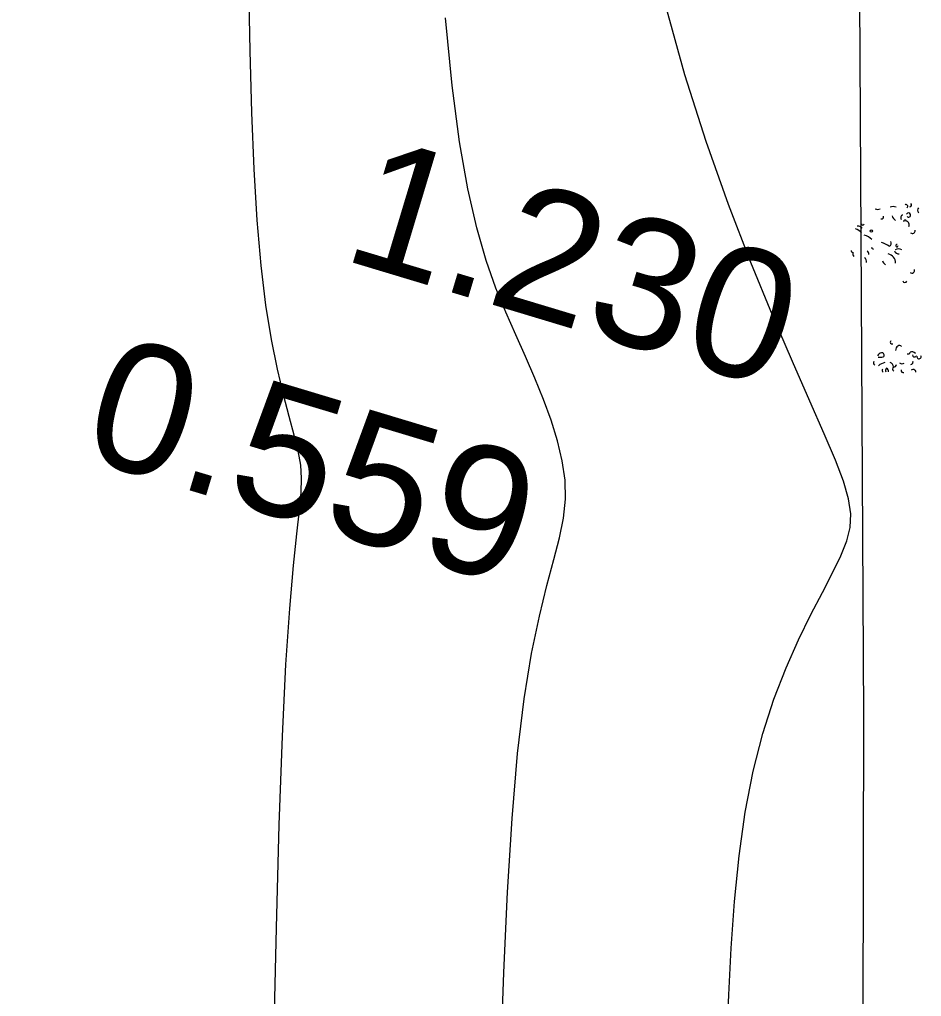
# Model space of a CAD drawing. Header units: millimetres. Extents: x -24439 to 198341, y -52871 to 149926.
# Drawn here: x 140921 to 145104, y 37031 to 41560 of the extents above; entities that cross this region are included whole.
import ezdxf

# ---------------------------------------------------------------- set-up
doc = ezdxf.new("R2010")
doc.units = ezdxf.units.MM
doc.linetypes.add('NET VAN', pattern=[1.06, 0.53, -0.53])
for name, color, linetype, lineweight in [('A-DETL-GENF-2', 9, 'NET VAN', 9), ('G-IMPT-1', 9, 'Continuous', 9), ('G-IMPT-6', 7, 'Continuous', 9)]:
    doc.layers.add(name, color=color, linetype=linetype, lineweight=lineweight)
doc.styles.add('Arial_1', font='arial_0.ttf', dxfattribs={"height": 600})

# ---------------------------------------------------------------- blocks, each defined once
blk = doc.blocks.new('NCV_TKCS_251209_TONG THE HIEN TRANG SAN DUONG - NCV_TKCS_HIEN TRANG_251209a_dwg_CX-1613001-TKCS_MB ĐỊNH VỊ CAO ĐỘ THIẾT KẾ')
at = {"layer": 'G-IMPT-1'}
blk.add_circle((-2094.9, 4568.9), 8.39, dxfattribs=at)
for centre, radius, start, end in [((-1893.8, 4828.4), 14, 328.73102, 137.5319), ((-1867.3, 4846.9), 13.4, 287.71796, 80.45495), ((-1770.8, 4835), 29.8, 155.996, 237.401), ((-1970.3, 4739.4), 61.4, 85.5566, 128.2978), ((-1888.6, 4739.7), 19.9, 113.929, 240.04401), ((-1855.9, 4771), 16.7, 244.10901, 174.00392), ((-2112.3, 4795.5), 54.6, 265.845, 307.55398), ((-2051.7, 4696.9), 17.3, 271.84198, 38.125), ((-1918.2, 4763.5), 66.8, 212.017, 251.40399), ((-1865.8, 4714.7), 11.7, 30.53603, 206.68601), ((-1856.1, 4691.9), 28.7, 350.40594, 89.20355), ((-2174.9, 4604.3), 10.6, 195.254, 15.25401), ((-1793.6, 4664.5), 22.9, 254.02499, 19.67), ((-2225.8, 4433.8), 117.8, 58.74695, 85.61485), ((-2192.8, 4540.3), 37.2, 52.69901, 116.4193), ((-1944, 4516.7), 25, 308.93199, 45.342), ((-2136.6, 4389.2), 134.2, 61.054, 90.87431), ((-1987.1, 4318.4), 188.3, 71.809, 91.9303), ((-1873.4, 4518), 9.08, 95.738, 22.332), ((-1848.3, 4506.9), 46.3, 226.862, 283.897), ((-1838, 4441.2), 58.8, 80.0621, 132.9468), ((-2190.6, 4380.6), 11.3, 182.61902, 299.26799), ((-2091.4, 4383.2), 31.6, 11.27895, 74.13796), ((-2049.1, 4433.5), 11, 2.479, 133.9177), ((-1912.9, 4367.3), 70.8, 15.07199, 94.9444), ((-1708, 4368.9), 22.1, 248.202, 36.049), ((-2138.5, 4379.7), 47.5, 190.91901, 231.009), ((-2093.1, 4323.8), 32.7, 3.94995, 78.41995), ((-1888.6, 4418), 72.8, 216.71899, 248.46799), ((-1736, 4278.6), 16.1, 211.25998, 356.813), ((-1693.9, 3793.6), 14.3, 155.659, 310.602), ((-1610.5, 3753.1), 40.9, 144.083, 198.85501), ((-1626, 3765.6), 21, 54.578, 146.6615), ((-1553.7, 3757.7), 16.1, 261.13101, 2.843), ((-1514.8, 3735.7), 32.2, 55.495, 134.8931), ((-1499.4, 3750.8), 16.7, 198.435, 341.565), ((-1461.8, 3745.6), 16.2, 180.33401, 43.26999), ((-1729.6, 3653.7), 42.8, 117.8825, 171.68296), ((-1769.9, 3736.8), 84.6, 274.87302, 300.17799), ((-1741.5, 3675.2), 18.3, 320.72301, 116.5967), ((-1646.5, 3527.8), 113.6, 119.8677, 147.3381), ((-1660.1, 3605.2), 32.5, 14.66199, 93.6636), ((-1632, 3635.1), 22, 278.47302, 6.39), ((-1580.4, 3681), 27.2, 245.83002, 325.21799), ((-1510, 3687.2), 16.7, 284.17999, 36.511), ((-1470.4, 3618), 21.4, 17.864, 151.2556), ((-1768.6, 3604.3), 17.3, 161.85999, 258.65302), ((-1689.3, 3568), 16.3, 164.29099, 260.651), ((-1660.5, 3575.3), 20.5, 144.11401, 231.07501), ((-1680.9, 3561.1), 26.4, 8.34395, 81.65595), ((-1609.7, 3603.5), 21.4, 152.66, 248.45099), ((-1548.7, 3608.7), 16.8, 183.181, 303.69099)]:
    blk.add_arc(centre, radius, start, end, dxfattribs=at)
blk = doc.blocks.new('NCV_TKCS_251209_TONG THE HIEN TRANG SAN DUONG - NCV_TKCS_HIEN TRANG_251209a_dwg-1612995-TKCS_MB ĐỊNH VỊ CAO ĐỘ THIẾT KẾ')
at = {"layer": 'G-IMPT-1', "flags": 128}
for points in [[(563621270.9, 1145022517), (563621217.4, 1145022724.5), (563621165.8, 1145022935.5), (563621118.4, 1145023146.8), (563621077.8, 1145023355.1), (563621046.1, 1145023557.2), (563621025.9, 1145023749.9), (563621018.7, 1145023930.4), (563621022.5, 1145024098), (563621034.8, 1145024252.6), (563621052.8, 1145024394), (563621073.8, 1145024522), (563621095.2, 1145024636.4), (563621114.2, 1145024737), (563621128.1, 1145024823.7), (563621134.5, 1145024897.2), (563621130.9, 1145024961.9), (563621115.4, 1145025023.3), (563621085.8, 1145025086.7), (563621040, 1145025157.5), (563620975.8, 1145025241), (563620891.1, 1145025342.7), (563620783.9, 1145025467.9), (563620653.1, 1145025620.8), (563620502.3, 1145025800.6), (563620336.2, 1145026005.4), (563620159.5, 1145026233.1), (563619976.8, 1145026481.9), (563619792.9, 1145026749.7), (563619612.5, 1145027034.7)], [(563633795.4, 1144983892.4), (563632842, 1144987228), (563628322, 1145001121), (563621443.2, 1145024145.7), (563617911.8, 1145035632.8), (563612430, 1145053330), (563609036.9, 1145064493.7), (563606296.8, 1145072376.5), (563601696, 1145088856), (563597882, 1145088677), (563595394.2, 1145091035.9)], [(563620289.2, 1145022142), (563620189.3, 1145022522.7), (563620098.1, 1145022884), (563620019.3, 1145023217), (563619956.9, 1145023512.8), (563619913.2, 1145023764.6), (563619885.5, 1145023975.9), (563619869.8, 1145024152.1), (563619862, 1145024298.9), (563619858.2, 1145024422.1), (563619854.2, 1145024527.2), (563619846.1, 1145024619.9), (563619829.9, 1145024705.8), (563619802.4, 1145024789.7), (563619764.1, 1145024872.8), (563619716.5, 1145024955.3), (563619661, 1145025037.6), (563619599, 1145025119.9), (563619531.9, 1145025202.4), (563619461.3, 1145025285.6), (563619388.5, 1145025369.6), (563619314.4, 1145025455.9), (563619238.1, 1145025550.4), (563619158.2, 1145025660.1), (563619073.2, 1145025792), (563618981.6, 1145025953.1), (563618881.9, 1145026150.4), (563618772.8, 1145026391), (563618652.8, 1145026681.9)], [(563617734.3, 1145026567.1), (563617828.6, 1145026273.6), (563617918.4, 1145026002.5), (563618003.9, 1145025755), (563618085.5, 1145025532.5), (563618163.6, 1145025336.2), (563618238.4, 1145025166.7), (563618309.3, 1145025021.8), (563618375.5, 1145024898.5), (563618436.1, 1145024793.9), (563618490.3, 1145024704.9), (563618537.4, 1145024628.7), (563618576.5, 1145024562.2), (563618606.8, 1145024502.6), (563618628.5, 1145024445.6), (563618645, 1145024382.1), (563618660.9, 1145024301.4), (563618680.6, 1145024193.2), (563618708.7, 1145024047), (563618749.6, 1145023852.4), (563618807.8, 1145023598.7), (563618887.9, 1145023275.6), (563618992.5, 1145022877.3), (563619117.6, 1145022416.6), (563619257.6, 1145021910.8)]]:
    blk.add_lwpolyline(points, dxfattribs=at)
at = {"xscale": 0.5999999999997676, "yscale": 0.5999999999997676, "zscale": 0.5999999999997676, "rotation": 0.0005022315763634679}
blk.add_blockref('NCV_TKCS_251209_TONG THE HIEN TRANG SAN DUONG - NCV_TKCS_HIEN TRANG_251209a_dwg_CX-1613001-TKCS_MB ĐỊNH VỊ CAO ĐỘ THIẾT KẾ', (563622086.2, 1145023564.1), dxfattribs=at)
at = {"layer": 'G-IMPT-6', "char_height": 600, "width": 2511.846, "attachment_point": 1, "line_spacing_factor": 0.941778, "style": 'Arial_1'}
for s, insert in [('1.230', (563618505.6, 1145026072)), ('0.559', (563617606.2, 1145024842.8))]:
    blk.add_mtext(s, dxfattribs=dict(at, insert=insert))
blk = doc.blocks.new('NCV_TKCS_251209_TONG THE HIEN TRANG SAN DUONG - NCV_TKCS_251209_TONG THE HIEN TRANG SAN DUONG-1605292-TKCS_MB ĐỊNH VỊ CAO ĐỘ THIẾT KẾ')
at = {"rotation": 343.2379237072182}
blk.add_blockref('NCV_TKCS_251209_TONG THE HIEN TRANG SAN DUONG - NCV_TKCS_HIEN TRANG_251209a_dwg-1612995-TKCS_MB ĐỊNH VỊ CAO ĐỘ THIẾT KẾ', (-869777547.7, -933796958.8), dxfattribs=at)

msp = doc.modelspace()

# ---------------------------------------------------------------- block references
at = {"layer": 'A-DETL-GENF-2'}
msp.add_blockref('NCV_TKCS_251209_TONG THE HIEN TRANG SAN DUONG - NCV_TKCS_251209_TONG THE HIEN TRANG SAN DUONG-1605292-TKCS_MB ĐỊNH VỊ CAO ĐỘ THIẾT KẾ', (26103.5, 9888.2), dxfattribs=at)

doc.saveas('drawing.dxf')
